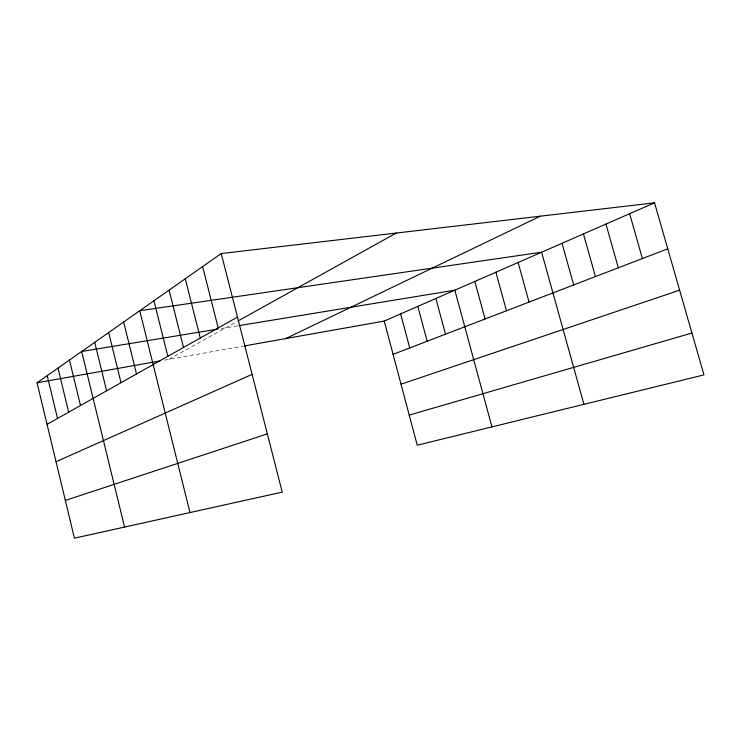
<?xml version="1.0" encoding="UTF-8"?>
<svg xmlns="http://www.w3.org/2000/svg" width="741" height="741" viewBox="0 0 741 741"><rect width="100%" height="100%" fill="white"/><g stroke="black" fill="none" stroke-linecap="round" stroke-linejoin="round"><path stroke-width="0.56" stroke-dasharray="3.71 2.78" d="M168.929 359.348L237.222 321.399M164.428 360.145L243.335 346.121M221.189 328.559L237.917 325.808"/><path stroke-width="1.11" d="M221.226 253.533L282.228 492.117L74.433 538.179L37.05 382.801L221.226 253.533L654.553 202.821L703.95 374.9L417.239 445.202L384.236 321.066L654.553 202.821M47.053 424.361L237.472 317.083M238.185 320.862L396.222 233.054M285.739 338.581L540.291 216.196M56.038 461.726L252.125 374.372M393.073 354.328L667.761 248.809M401.011 384.19L679.627 290.176M65.347 500.425L267.334 433.883M409.227 415.09L691.937 333.042M37.05 382.801L159.917 360.95M244.474 345.917L384.236 321.066M217.835 329.106L81.677 351.475L124.553 527.064M239.037 325.623L454.854 290.176L491.95 426.881M629.618 213.732L642.401 258.553M605.943 224.088L618.327 267.797M583.445 233.924L595.449 276.588M562.03 243.298L573.682 284.942M583.927 404.327L541.625 252.218L139.743 310.72L189.992 512.559M518.126 262.499L529.055 302.087M495.886 272.225L506.473 310.766M474.833 281.432L485.077 318.982M435.875 298.475L445.508 334.182M417.822 306.376L427.177 341.221M400.631 313.897L409.717 347.927M202.617 266.593L218.206 327.93M185.287 278.755L200.265 338.044M169.096 290.12L183.518 347.473M153.952 300.753L167.846 356.31M123.645 322.02L136.511 373.964M108.677 332.524L121.033 382.68M94.718 342.323L106.611 390.803M69.459 360.052L80.51 405.512M57.993 368.101L68.672 412.181M47.211 375.668L57.539 418.452"/></g></svg>
